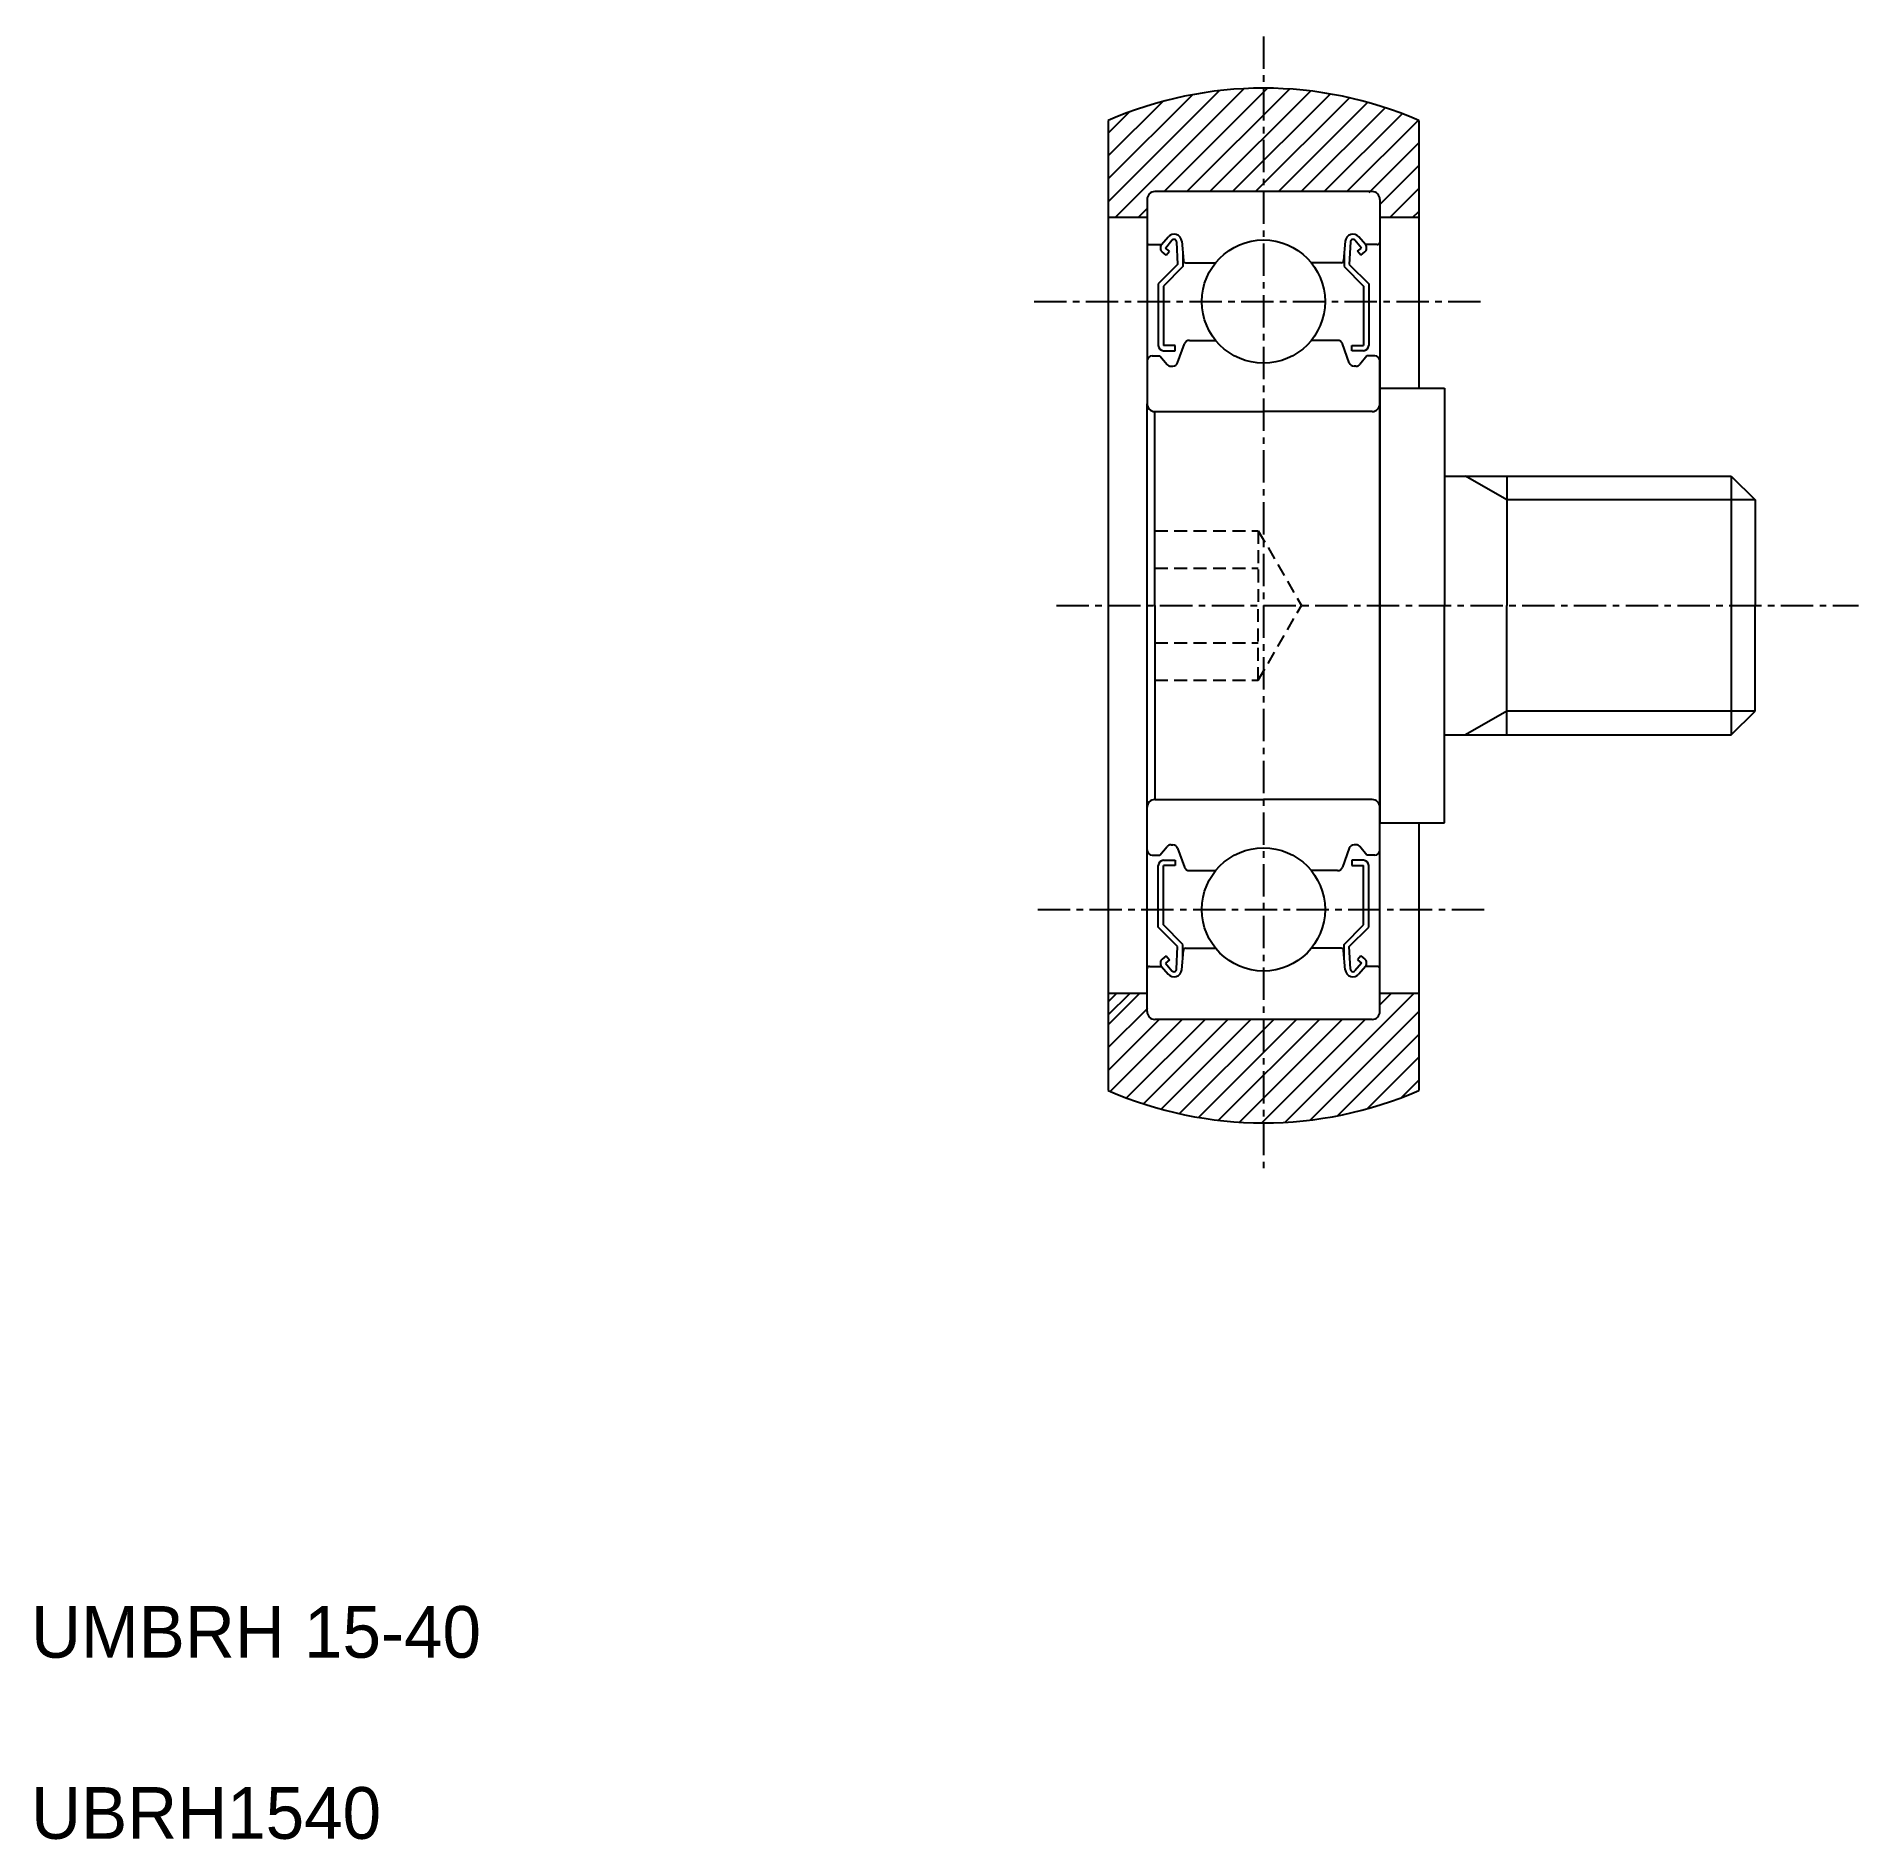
# Model space of a CAD drawing. Extents: x 2.7 to 73.1, y 2.5 to 72.2.
import ezdxf

# ---------------------------------------------------------------- set-up
doc = ezdxf.new("R2010")
doc.units = 0
doc.linetypes.add('CENTER', pattern=[2, 1.25, -0.25, 0.25, -0.25])
doc.linetypes.add('DASHED', pattern=[0.75, 0.5, -0.25])
doc.layers.get('0').update_dxf_attribs({"linetype": 'CONTINUOUS'})
doc.layers.add('CENTER', color=1, linetype='CENTER')

# ---------------------------------------------------------------- blocks, each defined once
blk = doc.blocks.new('*X2')
at = {"color": 0, "linetype": 'CONTINUOUS'}
for p, q in [((354.133, -104.21), (358.424, -99.92)), ((354.405, -104.822), (359.387, -99.841)), ((356.289, -103.822), (360.288, -99.823)), ((357.173, -103.822), (361.139, -99.856)), ((358.057, -103.822), (361.947, -99.932)), ((354.133, -103.326), (357.383, -100.076)), ((354.133, -102.443), (356.239, -100.336)), ((358.941, -103.822), (362.717, -100.046)), ((359.825, -103.822), (363.453, -100.194)), ((360.709, -103.822), (364.158, -100.372)), ((361.592, -103.822), (364.836, -100.579)), ((354.133, -101.559), (354.943, -100.749)), ((362.476, -103.822), (365.488, -100.811)), ((363.36, -103.822), (366.116, -101.067)), ((364.216, -103.851), (366.133, -101.933)), ((364.625, -104.325), (366.133, -102.817)), ((365.012, -104.822), (366.133, -103.701)), ((355.289, -104.822), (355.633, -104.478)), ((365.896, -104.822), (366.133, -104.585)), ((354.133, -136.03), (355.341, -134.822)), ((354.133, -135.146), (354.457, -134.822)), ((360.971, -139.799), (365.948, -134.822)), ((364.633, -135.254), (365.064, -134.822)), ((354.133, -136.914), (355.657, -135.39)), ((354.133, -137.798), (356.12, -135.811)), ((354.211, -138.604), (356.993, -135.822)), ((354.841, -138.858), (357.877, -135.822)), ((355.496, -139.087), (358.761, -135.822)), ((356.176, -139.291), (359.645, -135.822)), ((356.884, -139.466), (360.528, -135.822)), ((357.624, -139.611), (361.412, -135.822)), ((358.397, -139.721), (362.296, -135.822)), ((359.209, -139.794), (363.18, -135.822)), ((360.064, -139.822), (364.065, -135.821)), ((361.941, -139.713), (366.133, -135.521)), ((362.99, -139.548), (366.133, -136.404)), ((364.146, -139.276), (366.133, -137.288)), ((365.462, -138.844), (366.133, -138.172))]:
    blk.add_line(p, q, dxfattribs=at)

msp = doc.modelspace()

# ---------------------------------------------------------------- linework, layer by layer
at = {"color": 7, "linetype": 'CONTINUOUS'}
for p, q in [((44.133, 68.925), (44.133, 31.43)), ((56.133, 68.925), (56.133, 58.578)), ((45.633, 65.878), (45.633, 57.978)), ((50.133, 66.178), (45.933, 66.178)), ((54.333, 66.178), (50.133, 66.178)), ((54.633, 65.878), (54.633, 57.978)), ((45.633, 65.178), (44.133, 65.178)), ((56.133, 65.178), (54.633, 65.178)), ((45.733, 64.128), (46.193, 64.128)), ((46.193, 64.128), (46.443, 64.425)), ((46.346, 63.999), (46.597, 64.297)), ((46.773, 64.238), (46.816, 63.361)), ((46.972, 64.259), (47.036, 63.519)), ((53.295, 64.259), (53.23, 63.519)), ((53.494, 64.238), (53.45, 63.361)), ((53.92, 63.999), (53.67, 64.297)), ((54.073, 64.128), (53.824, 64.425)), ((54.533, 64.128), (54.073, 64.128)), ((46.371, 63.718), (46.218, 63.846)), ((46.499, 63.871), (46.346, 63.999)), ((46.371, 63.718), (46.499, 63.871)), ((47.016, 63.748), (47.016, 63.278)), ((47.136, 63.428), (48.284, 63.428)), ((53.131, 63.428), (51.983, 63.428)), ((53.25, 63.748), (53.25, 63.278)), ((53.767, 63.871), (53.92, 63.999)), ((53.895, 63.718), (53.767, 63.871)), ((53.895, 63.718), (54.048, 63.846)), ((46.816, 63.361), (46.066, 62.611)), ((47.016, 63.278), (46.266, 62.528)), ((53.25, 63.278), (54, 62.528)), ((53.45, 63.361), (54.2, 62.611)), ((46.066, 62.611), (46.066, 60.228)), ((46.266, 62.528), (46.266, 60.228)), ((54, 62.528), (54, 60.228)), ((54.2, 62.611), (54.2, 60.228)), ((46.716, 60.228), (46.266, 60.228)), ((46.266, 60.028), (46.716, 60.028)), ((46.716, 60.028), (46.716, 60.228)), ((46.815, 59.559), (47.084, 60.296)), ((47.271, 60.428), (48.284, 60.428)), ((52.995, 60.428), (51.983, 60.428)), ((53.451, 59.559), (53.183, 60.296)), ((53.55, 60.028), (53.55, 60.228)), ((53.55, 60.228), (54, 60.228)), ((54, 60.028), (53.55, 60.028)), ((45.833, 59.828), (46.133, 59.828)), ((46.133, 59.828), (46.409, 59.499)), ((46.562, 59.428), (46.627, 59.428)), ((53.705, 59.428), (53.639, 59.428)), ((54.133, 59.828), (53.858, 59.499)), ((54.433, 59.828), (54.133, 59.828)), ((54.633, 34.478), (54.633, 59.628)), ((54.633, 58.578), (57.133, 58.578)), ((54.633, 58.578), (54.633, 41.778)), ((57.133, 58.578), (57.133, 50.178)), ((45.633, 34.478), (45.633, 57.978)), ((45.933, 57.678), (50.133, 57.678)), ((45.933, 50.178), (45.933, 57.678)), ((54.333, 57.678), (50.133, 57.678)), ((57.133, 55.178), (68.213, 55.178)), ((59.533, 55.178), (59.533, 50.178)), ((68.213, 55.178), (69.133, 54.258)), ((68.213, 55.178), (68.213, 45.178)), ((69.133, 54.258), (69.133, 50.178)), ((45.933, 50.178), (45.933, 42.678)), ((57.133, 41.778), (57.133, 50.178)), ((59.533, 45.178), (59.533, 50.178)), ((69.133, 46.098), (69.133, 50.178)), ((68.213, 45.178), (69.133, 46.098)), ((57.133, 45.178), (68.213, 45.178)), ((45.933, 42.678), (50.133, 42.678)), ((47.208, 42.678), (47.208, 42.678)), ((48.183, 42.678), (48.183, 42.678)), ((54.333, 42.678), (50.133, 42.678)), ((54.633, 41.778), (57.133, 41.778)), ((56.133, 41.778), (56.133, 31.43)), ((46.133, 40.528), (46.409, 40.856)), ((46.562, 40.928), (46.627, 40.928)), ((53.705, 40.928), (53.639, 40.928)), ((54.133, 40.528), (53.858, 40.856)), ((45.833, 40.528), (46.133, 40.528)), ((46.266, 40.328), (46.716, 40.328)), ((46.716, 40.328), (46.716, 40.128)), ((46.815, 40.796), (47.084, 40.059)), ((53.451, 40.796), (53.183, 40.059)), ((54, 40.328), (53.55, 40.328)), ((53.55, 40.328), (53.55, 40.128)), ((54.433, 40.528), (54.133, 40.528)), ((46.066, 37.745), (46.066, 40.128)), ((46.266, 37.828), (46.266, 40.128)), ((46.716, 40.128), (46.266, 40.128)), ((47.271, 39.928), (48.284, 39.928)), ((52.995, 39.928), (51.983, 39.928)), ((53.55, 40.128), (54, 40.128)), ((54, 37.828), (54, 40.128)), ((54.2, 37.745), (54.2, 40.128)), ((46.816, 36.995), (46.066, 37.745)), ((47.016, 37.078), (46.266, 37.828)), ((53.25, 37.078), (54, 37.828)), ((53.45, 36.995), (54.2, 37.745)), ((46.371, 36.638), (46.218, 36.51)), ((46.371, 36.638), (46.499, 36.485)), ((46.773, 36.118), (46.816, 36.995)), ((46.972, 36.097), (47.036, 36.836)), ((47.016, 36.608), (47.016, 37.078)), ((47.136, 36.928), (48.284, 36.928)), ((53.131, 36.928), (51.983, 36.928)), ((53.295, 36.097), (53.23, 36.836)), ((53.25, 36.608), (53.25, 37.078)), ((53.494, 36.118), (53.45, 36.995)), ((53.895, 36.638), (53.767, 36.485)), ((53.895, 36.638), (54.048, 36.51)), ((45.733, 36.228), (46.193, 36.228)), ((46.193, 36.228), (46.443, 35.93)), ((46.499, 36.485), (46.346, 36.357)), ((46.346, 36.357), (46.597, 36.058)), ((53.92, 36.357), (53.67, 36.058)), ((53.767, 36.485), (53.92, 36.357)), ((54.073, 36.228), (53.824, 35.93)), ((54.533, 36.228), (54.073, 36.228)), ((45.633, 35.178), (44.133, 35.178)), ((56.133, 35.178), (54.633, 35.178)), ((50.133, 34.178), (45.933, 34.178)), ((54.333, 34.178), (50.133, 34.178))]:
    msp.add_line(p, q, dxfattribs=at)
at = {"color": 3, "linetype": 'CONTINUOUS'}
for p, q in [((59.533, 54.258), (57.94, 55.178)), ((69.133, 54.258), (59.533, 54.258)), ((59.533, 46.098), (57.94, 45.178)), ((69.133, 46.098), (59.533, 46.098)), ((44.133, 34.35), (44.961, 35.178))]:
    msp.add_line(p, q, dxfattribs=at)
at = {"color": 3, "linetype": 'DASHED'}
for p, q in [((45.933, 53.065), (49.933, 53.065)), ((49.933, 53.065), (49.933, 50.178)), ((49.933, 53.065), (51.6, 50.178)), ((45.933, 51.621), (49.933, 51.621)), ((49.933, 47.291), (49.933, 50.178)), ((49.933, 47.291), (51.6, 50.178)), ((45.933, 48.734), (49.933, 48.734)), ((45.933, 47.291), (49.933, 47.291))]:
    msp.add_line(p, q, dxfattribs=at)
at = {"color": 7, "linetype": 'CONTINUOUS'}
for centre in [(50.133, 61.928), (50.133, 38.428)]:
    msp.add_circle(centre, 2.381, dxfattribs=at)
for centre, radius, start, end in [((50.133, 55.178), 15, 66.42182, 113.57818), ((45.933, 65.878), 0.3, 90, 180), ((54.333, 65.878), 0.3, 360, 90), ((45.733, 64.228), 0.1, 180, 270), ((46.347, 63.999), 0.2, 140.00022, 230.08482), ((46.673, 64.232), 0.3, 4.99676, 140.00022), ((46.673, 64.233), 0.1, 2.81982, 140.00331), ((53.594, 64.232), 0.3, 39.99978, 175.00324), ((53.593, 64.233), 0.1, 39.99669, 177.18018), ((53.92, 63.999), 0.2, 309.91518, 39.99978), ((54.533, 64.228), 0.1, 270, 0), ((47.136, 63.528), 0.1, 184.99676, 269.9995), ((53.131, 63.528), 0.1, 270.0005, 355.00324), ((46.266, 60.228), 0.2, 180, 270), ((47.271, 60.228), 0.2, 90, 159.9919), ((52.995, 60.228), 0.2, 20.0081, 90), ((54, 60.228), 0.2, 270, 0), ((45.833, 59.628), 0.2, 90, 180), ((46.562, 59.628), 0.2, 219.99622, 270), ((46.627, 59.628), 0.2, 270, 339.9919), ((53.639, 59.628), 0.2, 200.0081, 270), ((53.705, 59.628), 0.2, 270, 320.00378), ((54.433, 59.628), 0.2, 0, 90), ((45.933, 57.978), 0.3, 180, 270), ((54.333, 57.978), 0.3, 270, 360), ((45.933, 42.378), 0.3, 90, 180), ((54.333, 42.378), 0.3, 0, 90), ((46.562, 40.728), 0.2, 90, 140.00378), ((46.627, 40.728), 0.2, 20.0081, 90), ((53.639, 40.728), 0.2, 90, 159.9919), ((53.705, 40.728), 0.2, 39.99622, 90), ((45.833, 40.728), 0.2, 180, 270), ((46.266, 40.128), 0.2, 90, 180), ((54, 40.128), 0.2, 0, 90), ((54.433, 40.728), 0.2, 270, 0), ((47.271, 40.128), 0.2, 200.0081, 270), ((52.995, 40.128), 0.2, 270, 339.9919), ((47.136, 36.828), 0.1, 90.0005, 175.00324), ((53.131, 36.828), 0.1, 4.99676, 89.9995), ((45.733, 36.128), 0.1, 90, 180), ((46.347, 36.356), 0.2, 129.91518, 219.99978), ((46.673, 36.123), 0.3, 219.99978, 355.00324), ((46.673, 36.123), 0.1, 219.99669, 357.18018), ((53.594, 36.123), 0.3, 184.99676, 320.00022), ((53.593, 36.123), 0.1, 182.81982, 320.00331), ((53.92, 36.356), 0.2, 320.00022, 50.08482), ((54.533, 36.128), 0.1, 0, 90), ((45.933, 34.478), 0.3, 180, 270), ((54.333, 34.478), 0.3, 270, 360), ((50.133, 45.178), 15, 246.42182, 293.57818)]:
    msp.add_arc(centre, radius, start, end, dxfattribs=at)
at = {"layer": 'CENTER', "color": 1, "linetype": 'CENTER'}
for p, q in [((50.133, 72.178), (50.133, 28.178)), ((41.27, 61.928), (58.719, 61.928)), ((42.133, 50.178), (73.133, 50.178)), ((41.409, 38.428), (58.858, 38.428))]:
    msp.add_line(p, q, dxfattribs=at)

# ---------------------------------------------------------------- block references
at = {"color": 3, "linetype": 'CONTINUOUS'}
msp.add_blockref('*X2', (-310, 170), dxfattribs=at)

# ---------------------------------------------------------------- texts
at = {"color": 7, "linetype": 'CONTINUOUS'}
for s, p in [('UMBRH 15-40', (2.5, 9.5)), ('UBRH1540', (2.5, 2.5))]:
    msp.add_text(s, height=2, dxfattribs=at).set_placement(p)

doc.saveas('drawing.dxf')
